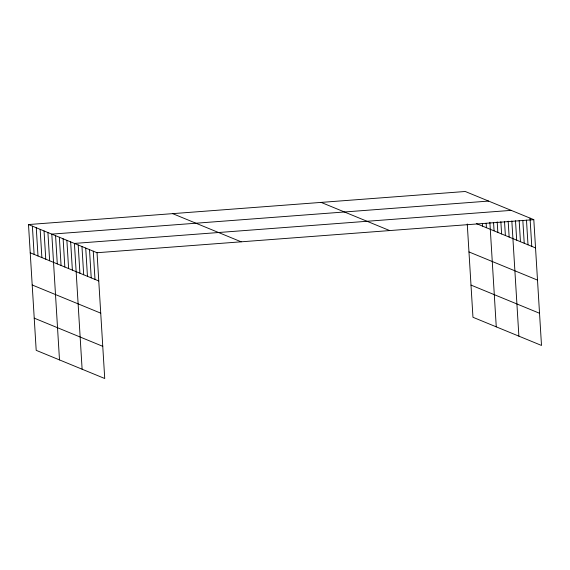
<?xml version="1.0" encoding="UTF-8"?>
<svg xmlns="http://www.w3.org/2000/svg" width="570" height="570" viewBox="0 0 570 570"><rect width="100%" height="100%" fill="white"/><g stroke="black" fill="none" stroke-linecap="round" stroke-linejoin="round"><path stroke-width="0.85" d="M28.5 224.552L97.035 252.724L104.73 378.509L36.195 350.336L28.5 224.552L465.27 191.492L533.805 219.664L541.5 345.448L472.965 317.276L467.257 223.974M488.576 201.075L51.806 234.128L59.494 359.912M511.19 210.373L74.421 243.426L82.116 369.21M97.035 252.724L533.805 219.664M476.32 223.568L535.536 247.914M468.968 251.926L537.503 280.098M321.138 202.4L389.673 230.572M470.998 285.086L539.534 313.265M172.632 213.636L241.167 241.815M30.224 252.795L98.767 280.967M32.198 284.979L100.733 313.158M34.221 318.145L102.764 346.318M530.036 218.118L531.767 246.361M526.481 220.098L527.998 244.815M522.825 220.312L524.229 243.262M519.163 220.533L520.453 241.716M515.501 220.747L516.684 240.162M511.839 220.96L518.885 336.158M508.176 221.174L509.145 237.063M504.514 221.395L505.376 235.517M500.852 221.609L501.607 233.964M497.19 221.823L497.838 232.417M493.584 222.92L494.069 230.864M489.865 222.257L496.263 326.859M486.146 223.305L486.417 227.722M482.37 223.476L482.534 226.126M93.266 251.171L94.998 279.421M89.497 249.624L91.221 277.868M85.728 248.071L87.452 276.322M81.959 246.525L83.683 274.769M78.19 244.972L79.914 273.222M70.651 241.872L72.376 270.123M66.882 240.326L68.607 268.57M63.113 238.773L64.838 267.024M59.344 237.227L61.068 265.47M55.575 235.681L57.299 263.924M47.916 232.532L49.647 260.775M44.032 230.936L45.764 259.179M40.149 229.34L41.881 257.583M36.266 227.743L37.998 255.987M32.383 226.147L34.114 254.391"/></g></svg>
